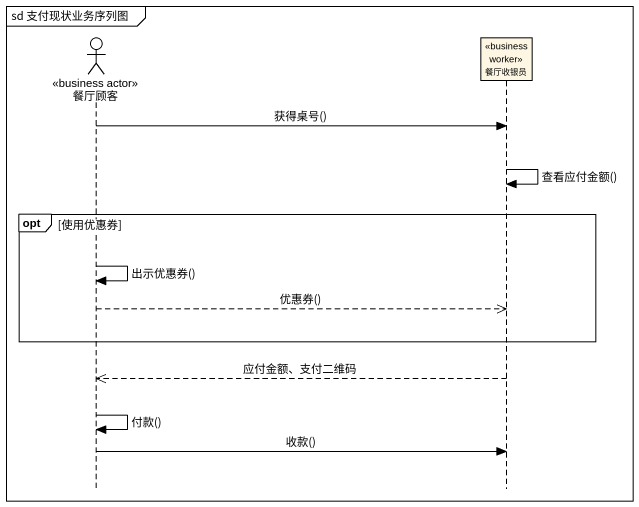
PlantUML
@startuml
mainframe sd 支付现状业务序列图
hide footbox
actor 餐厅顾客 <<business actor>>
participant 餐厅收银员 <<business worker>>

餐厅顾客 -> 餐厅收银员 : 获得桌号()
餐厅收银员 -> 餐厅收银员 : 查看应付金额()
opt 使用优惠券
  餐厅顾客 -> 餐厅顾客 : 出示优惠券()
  餐厅顾客 -->> 餐厅收银员 : 优惠券()
end
餐厅收银员 -->> 餐厅顾客 : 应付金额、支付二维码
餐厅顾客 -> 餐厅顾客 : 付款()
餐厅顾客 -> 餐厅收银员 : 收款()
@enduml
